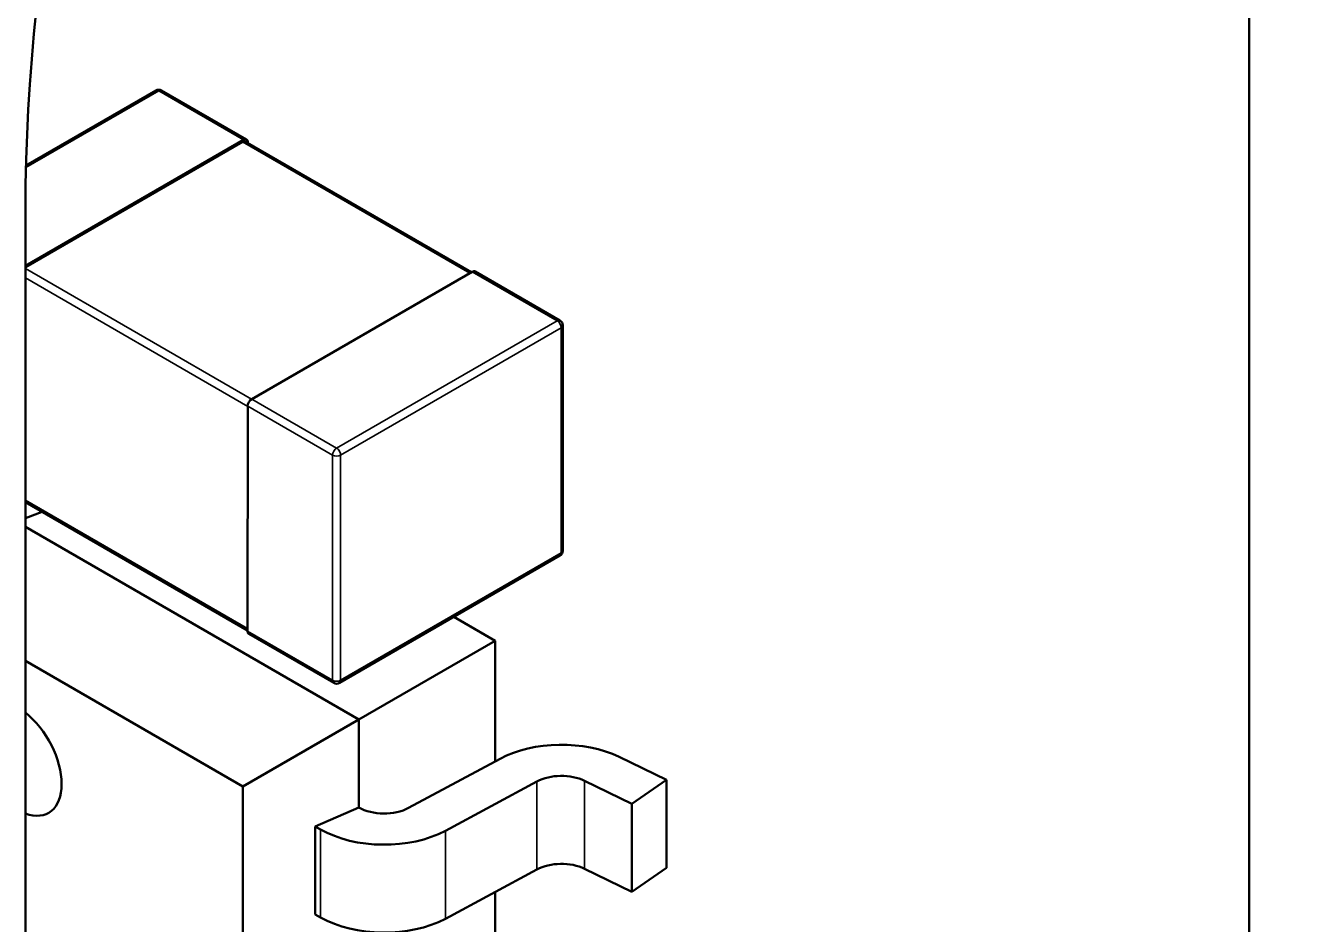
# Model space of a CAD drawing. Header units: millimetres. Extents: x 3137 to 5094, y 789 to 1822.
# Drawn here: x 4205.019 to 4208.554, y 1605.063 to 1607.566 of the extents above; entities that cross this region are included whole.
import ezdxf

# ---------------------------------------------------------------- set-up
doc = ezdxf.new("R2010")
doc.units = ezdxf.units.MM
doc.header["$LTSCALE"] = 1.8
doc.layers.add('외형선(ISO)', color=7, linetype='Continuous', lineweight=50)
doc.layers.add('좁은 외형선(ISO)', color=7, linetype='Continuous', lineweight=35)

msp = doc.modelspace()

# ---------------------------------------------------------------- linework, layer by layer
at = {"layer": '외형선(ISO)'}
for p, q in [((4208.4244, 1591.1292), (4208.4244, 1613.1014)), ((4205.0201, 1607.1765), (4205.3817, 1607.3853)), ((4205.3977, 1607.3853), (4205.6339, 1607.2489)), ((4205.6259, 1607.2481), (4205.0185, 1606.8974)), ((4205.0185, 1606.8933), (4205.6224, 1607.242)), ((4205.6304, 1607.2428), (4206.2599, 1606.8791)), ((4205.6372, 1607.2388), (4205.6372, 1607.2416)), ((4205.0185, 1578.4778), (4205.0185, 1607.0552)), ((4205.6485, 1606.5262), (4206.2623, 1606.8805)), ((4206.2703, 1606.8813), (4206.5065, 1606.7449)), ((4206.5144, 1606.104), (4206.5145, 1606.731)), ((4205.6371, 1605.8796), (4205.6372, 1606.5066)), ((4205.6371, 1605.8815), (4205.0185, 1606.2388)), ((4205.0185, 1606.1949), (4205.0654, 1606.2117)), ((4205.0185, 1606.1699), (4205.9464, 1605.634)), ((4206.5064, 1606.0902), (4205.8926, 1605.7358)), ((4206.211, 1605.9197), (4206.3261, 1605.8532)), ((4205.8766, 1605.7358), (4205.6404, 1605.8722)), ((4205.9464, 1605.634), (4206.3261, 1605.8532)), ((4206.3261, 1605.8532), (4206.326, 1605.5173)), ((4205.6238, 1605.4478), (4205.0185, 1605.7974)), ((4205.9464, 1605.634), (4205.6238, 1605.4478)), ((4205.9464, 1605.634), (4205.9464, 1605.3891)), ((4206.0853, 1605.3877), (4206.3401, 1605.5248)), ((4206.6712, 1605.5298), (4206.8033, 1605.4658)), ((4206.4424, 1605.4615), (4206.1876, 1605.3243)), ((4206.7069, 1605.3995), (4206.5748, 1605.4635)), ((4206.8033, 1605.4658), (4206.7069, 1605.3995)), ((4206.8033, 1605.2209), (4206.8033, 1605.4658)), ((4205.6235, 1603.7435), (4205.6238, 1605.4478)), ((4205.8254, 1605.3365), (4205.9464, 1605.3891)), ((4206.7069, 1605.1545), (4206.7069, 1605.3995)), ((4205.8254, 1605.0915), (4205.8254, 1605.3365)), ((4205.8403, 1605.3279), (4205.8254, 1605.3365)), ((4206.4423, 1605.2166), (4206.1875, 1605.0794)), ((4206.7069, 1605.1545), (4206.5748, 1605.2185)), ((4206.8033, 1605.2209), (4206.7069, 1605.1545)), ((4206.326, 1605.1539), (4206.3259, 1604.9866)), ((4205.8403, 1605.0829), (4205.8254, 1605.0915))]:
    msp.add_line(p, q, dxfattribs=at)
for centre, start, end in [((4205.3897, 1607.3714), 59.9906, 120), ((4206.4985, 1606.7311), 359.9906, 59.9906), ((4206.4984, 1606.104), 300, 359.9906), ((4205.8846, 1605.7497), 239.9906, 300)]:
    msp.add_arc(centre, 0.016, start, end, dxfattribs=at)
for centre, major_axis, ratio, start_param, end_param in [((4208.5541, 1609.0965), (2.5, 4.3301), 0.57735, 5.497787, 8.63938), ((4205.6224, 1607.2289), (0.008, 0.0139), 0.577241, 0, 0.785493), ((4205.6259, 1607.235), (0.008, 0.0139), 0.577241, 5.497882, 7.068678), ((4206.2623, 1606.8675), (0.008, 0.0139), 0.577241, 0, 0.785493), ((4205.6485, 1606.5131), (0.008, 0.0139), 0.577241, 0.785493, 2.356289), ((4205.6484, 1605.8861), (-0.008, -0.0139), 0.577241, 5.497882, 6.283185), ((4204.9953, 1605.526), (0.0877, -0.1519), 0.57735, 5.686113, 8.451054), ((4206.5106, 1605.4192), (0.25, 0), 0.57746, 0.872759, 2.321383), ((4206.5106, 1605.4192), (-0.1, 0), 0.57746, 4.014352, 5.462975), ((4206.0171, 1605.4299), (0.1, 0), 0.57746, 3.927086, 5.462975), ((4206.0171, 1605.4299), (-0.25, 0), 0.57746, 0.785493, 2.321383), ((4206.5105, 1605.1743), (-0.1, 0), 0.57746, 4.014352, 5.462975), ((4206.017, 1605.185), (-0.25, 0), 0.57746, 0.785493, 2.321383)]:
    msp.add_ellipse(centre, major_axis=major_axis, ratio=ratio, start_param=start_param, end_param=end_param, dxfattribs=at)
at = {"layer": '좁은 외형선(ISO)'}
for p, q in [((4205.3897, 1607.3845), (4205.0199, 1607.171)), ((4205.6259, 1607.2481), (4205.3897, 1607.3845)), ((4205.6224, 1607.242), (4206.2552, 1606.8764)), ((4205.0185, 1606.8892), (4205.6478, 1606.5257)), ((4206.2623, 1606.8805), (4206.4985, 1606.7441)), ((4205.6372, 1606.5058), (4205.0185, 1606.8631)), ((4205.8847, 1606.3898), (4206.4985, 1606.7441)), ((4205.896, 1606.3702), (4206.5098, 1606.7245)), ((4206.5098, 1606.7245), (4206.5097, 1606.0975)), ((4205.6485, 1606.5262), (4205.8847, 1606.3898)), ((4205.6372, 1606.5066), (4205.8734, 1606.3702)), ((4205.8733, 1605.7431), (4205.8734, 1606.3702)), ((4205.8959, 1605.7431), (4205.896, 1606.3702)), ((4205.6371, 1605.8869), (4205.0185, 1606.2442)), ((4206.5097, 1606.0975), (4205.8959, 1605.7431)), ((4205.6371, 1605.8796), (4205.8733, 1605.7431)), ((4206.4423, 1605.2166), (4206.4424, 1605.4615)), ((4206.5748, 1605.2185), (4206.5748, 1605.4635)), ((4205.8403, 1605.0829), (4205.8403, 1605.3279)), ((4206.1875, 1605.0794), (4206.1876, 1605.3243))]:
    msp.add_line(p, q, dxfattribs=at)
for centre, major_axis, ratio, start_param, end_param in [((4205.3897, 1607.3714), (-0.008, 0.0139), 0.57735, 5.497597, 6.283185), ((4205.3897, 1607.3714), (0.008, 0.0139), 0.577241, 0, 0.785493), ((4206.4985, 1606.7311), (0.008, 0.0139), 0.577241, 0, 0.785493), ((4206.4985, 1606.7311), (0.008, -0.0139), 0.57735, 0.785208, 2.356005), ((4206.4985, 1606.7311), (0.016, 0), 0.57746, 5.497882, 6.283185), ((4205.8847, 1606.3767), (0.008, 0.0139), 0.577241, 0.785493, 2.356289), ((4205.8847, 1606.3767), (0.016, 0), 0.57746, 3.927086, 5.497882), ((4205.8847, 1606.3767), (0.008, -0.0139), 0.57735, 0.785208, 2.356005), ((4206.4984, 1606.104), (0.008, -0.0139), 0.57735, 0, 0.785208), ((4206.4984, 1606.104), (0.016, 0), 0.57746, 5.497882, 6.283185), ((4205.8846, 1605.7497), (-0.008, -0.0139), 0.577241, 5.497882, 6.283185), ((4205.8846, 1605.7497), (0.016, 0), 0.57746, 3.927086, 5.497882), ((4205.8846, 1605.7497), (0.008, -0.0139), 0.57735, 0, 0.785208)]:
    msp.add_ellipse(centre, major_axis=major_axis, ratio=ratio, start_param=start_param, end_param=end_param, dxfattribs=at)

doc.saveas('drawing.dxf')
